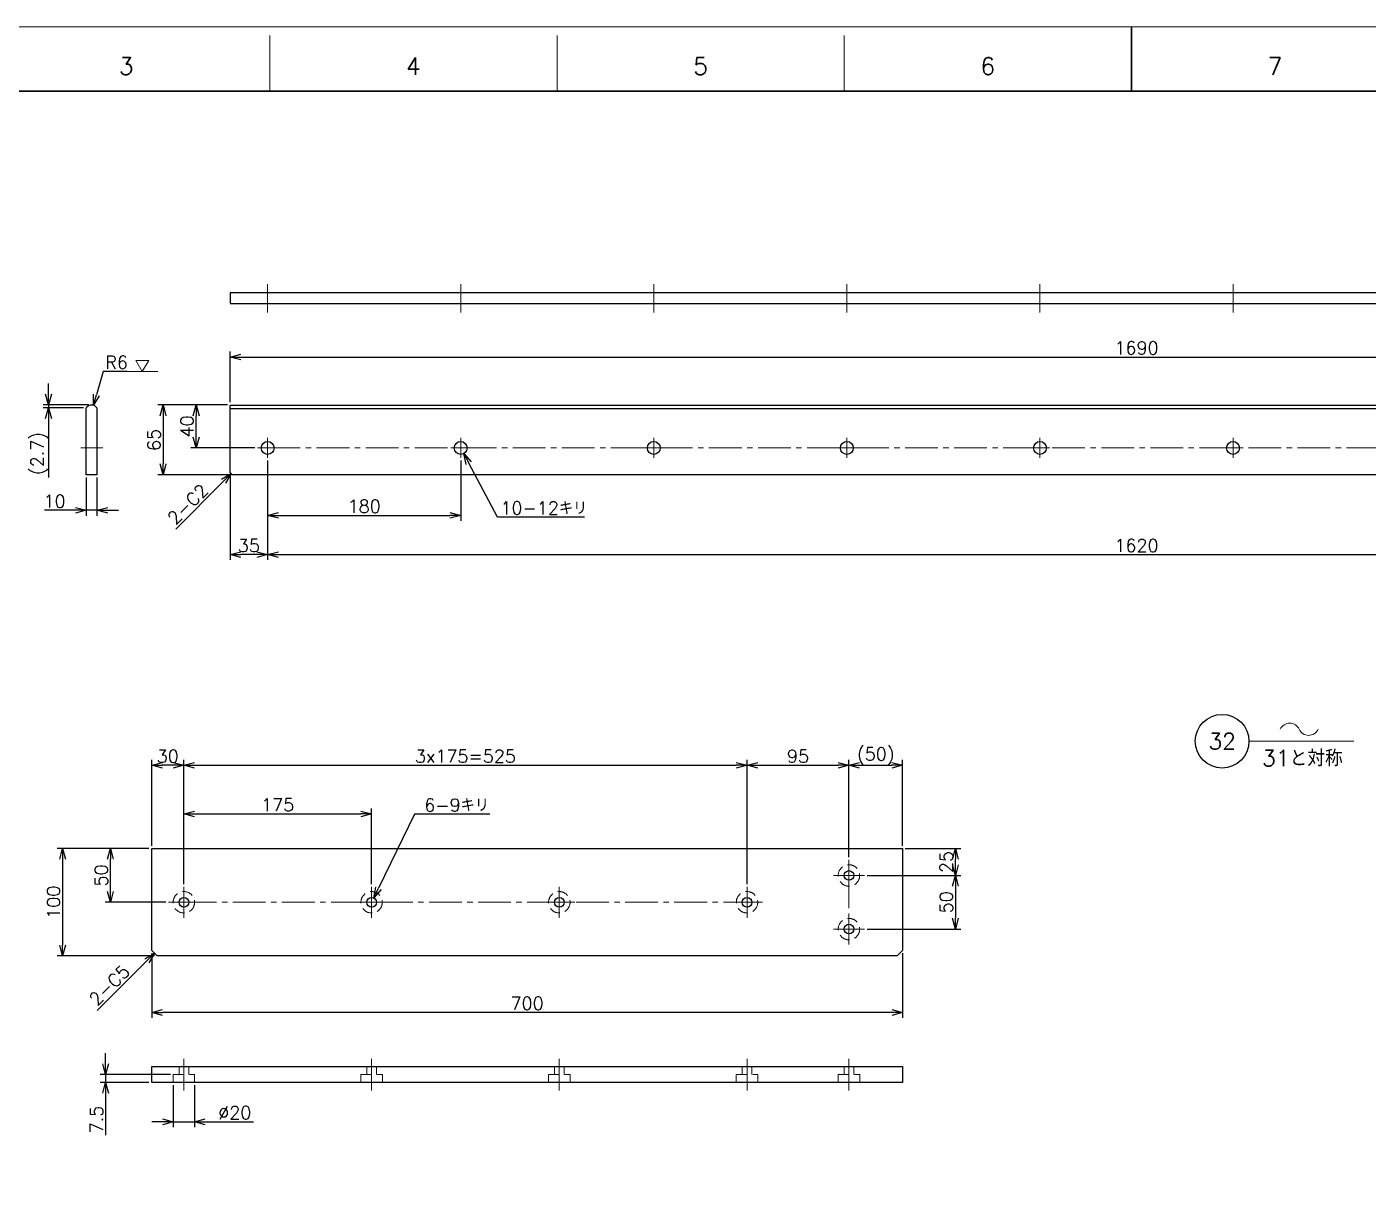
# Model space of a CAD drawing. Header units: millimetres. Extents: x 0 to 6647, y -19 to 2332.
# Drawn here: x 678 to 1929, y 1257 to 2332 of the extents above; entities that cross this region are included whole.
import ezdxf
from ezdxf import colors
from ezdxf.entities.mleader import LeaderData, LeaderLine
from ezdxf.enums import TextEntityAlignment as Align
from ezdxf.math import Vec2, Vec3

# ---------------------------------------------------------------- set-up
doc = ezdxf.new("R2010")
doc.units = ezdxf.units.MM
doc.header["$LTSCALE"] = 1.6
doc.header["$PDMODE"] = 99
doc.header["$PDSIZE"] = 1
doc.linetypes.add('CENTER2', pattern=[28.575, 19.05, -3.175, 3.175, -3.175])
doc.linetypes.add('HIDDEN', pattern=[9.525, 6.35, -3.175])
for name, color, linetype, lineweight in [('04_HIDDEN', 2, 'HIDDEN', 13), ('05_CENTER', 4, 'CENTER2', 13), ('08_DIM', 3, 'Continuous', 13), ('90_FRAME', 5, 'Continuous', 35)]:
    doc.layers.add(name, color=color, linetype=linetype, lineweight=lineweight)
doc.layers.add('91_BLANK', color=5, linetype='Continuous', lineweight=0, plot=False)
doc.styles.add('KSS_TXT', font='txt.shx', dxfattribs={"bigfont": 'extfont2.shx'})
doc.styles.get("Standard").update_dxf_attribs({"font": 'txt.shx', "bigfont": 'extfont2.shx'})
doc.dimstyles.new('KSS_DIM', dxfattribs={"dimscale": 4, "dimtxt": 3, "dimasz": 2.5, "dimexe": 1.25, "dimexo": 0.625, "dimtad": 1, "dimdsep": 46, "dimtxsty": 'KSS_TXT', "dimblk": 'OPEN30', "dimcen": 0, "dimazin": 2, "dimtfac": 0.75, "dimtmove": 0, "dimatfit": 3, "dimldrblk": 'OPEN30', "dimfxl": 1.25, "dimtolj": 1, "dimarcsym": 0})
doc.dimstyles.new('KSS_DIM$3', dxfattribs={"dimscale": 4, "dimtxt": 3, "dimasz": 2.5, "dimexe": 1.25, "dimexo": 0.625, "dimtad": 1, "dimtih": 1, "dimtoh": 1, "dimdsep": 46, "dimtxsty": 'KSS_TXT', "dimblk": 'OPEN30', "dimcen": 0, "dimazin": 2, "dimtfac": 0.75, "dimtofl": 0, "dimtmove": 0, "dimatfit": 3, "dimldrblk": 'OPEN30', "dimfxl": 1.25, "dimtolj": 1, "dimarcsym": 0})
doc.dimstyles.new('KSS_DIM$4', dxfattribs={"dimscale": 4, "dimtxt": 3, "dimasz": 2.5, "dimexe": 1.25, "dimexo": 0.625, "dimtad": 1, "dimtih": 1, "dimtoh": 1, "dimdsep": 46, "dimtxsty": 'KSS_TXT', "dimblk": 'OPEN30', "dimcen": 0, "dimazin": 2, "dimtfac": 0.75, "dimtofl": 0, "dimtmove": 0, "dimatfit": 3, "dimldrblk": 'OPEN30', "dimfxl": 1.25, "dimtolj": 1, "dimarcsym": 0})

# ---------------------------------------------------------------- blocks, each defined once
blk = doc.blocks.new('_Open30')
at = {"color": 0, "linetype": 'ByBlock', "lineweight": -2}
for p, q in [((-1, 0.27), (0, 0)), ((0, 0), (-1, -0.27)), ((0, 0), (-1, 0))]:
    blk.add_line(p, q, dxfattribs=at)
blk = doc.blocks.new('*D8')
at = {"layer": '08_DIM', "color": 0, "lineweight": -2, "transparency": 16777216}
for p, q in [((867.9, 1981.7), (867.9, 2028.9)), ((2557.9, 1981.7), (2557.9, 2028.9)), ((877.9, 2023.9), (2547.9, 2023.9))]:
    blk.add_line(p, q, dxfattribs=at)
at = {"layer": 'Defpoints', "color": 0, "transparency": 16777216}
for p in [(2557.9, 2023.9), (867.9, 1979.2), (2557.9, 1979.2)]:
    blk.add_point(p, dxfattribs=at)
at = {"layer": '08_DIM', "color": 0, "lineweight": -2, "transparency": 16777216, "xscale": 10, "yscale": 10, "zscale": 10, "rotation": 180}
blk.add_blockref('_Open30', (867.9, 2023.9), dxfattribs=at)
at = {"layer": '08_DIM', "color": 0, "lineweight": -2, "transparency": 16777216, "xscale": 10, "yscale": 10, "zscale": 10}
blk.add_blockref('_Open30', (2557.9, 2023.9), dxfattribs=at)
at = {"layer": '08_DIM', "color": 0, "transparency": 16777216, "insert": (1712.9, 2032.4), "char_height": 12, "attachment_point": 5, "style": 'KSS_TXT'}
blk.add_mtext('\\A1;1690', dxfattribs=at)
blk = doc.blocks.new('*D9')
at = {"layer": '08_DIM', "color": 0, "lineweight": -2, "transparency": 16777216}
for p, q in [((902.9, 1927.3), (902.9, 1871.3)), ((1082.9, 1927.3), (1082.9, 1871.3)), ((912.9, 1876.3), (1072.9, 1876.3))]:
    blk.add_line(p, q, dxfattribs=at)
at = {"layer": 'Defpoints', "color": 0, "transparency": 16777216}
for p in [(902.9, 1929.8), (1082.9, 1929.8), (1082.9, 1876.3)]:
    blk.add_point(p, dxfattribs=at)
at = {"layer": '08_DIM', "color": 0, "lineweight": -2, "transparency": 16777216, "xscale": 10, "yscale": 10, "zscale": 10, "rotation": 180}
blk.add_blockref('_Open30', (902.9, 1876.3), dxfattribs=at)
at = {"layer": '08_DIM', "color": 0, "lineweight": -2, "transparency": 16777216, "xscale": 10, "yscale": 10, "zscale": 10}
blk.add_blockref('_Open30', (1082.9, 1876.3), dxfattribs=at)
at = {"layer": '08_DIM', "color": 0, "transparency": 16777216, "insert": (992.9, 1884.8), "char_height": 12, "attachment_point": 5, "style": 'KSS_TXT'}
blk.add_mtext('\\A1;180', dxfattribs=at)
blk = doc.blocks.new('*D10')
at = {"layer": '08_DIM', "color": 0, "lineweight": -2, "transparency": 16777216}
for p, q in [((902.9, 1927.3), (902.9, 1834.7)), ((867.9, 1913.7), (867.9, 1834.7)), ((892.9, 1839.7), (877.9, 1839.7))]:
    blk.add_line(p, q, dxfattribs=at)
at = {"layer": 'Defpoints', "color": 0, "transparency": 16777216}
for p in [(902.9, 1929.8), (867.9, 1916.2), (867.9, 1839.7)]:
    blk.add_point(p, dxfattribs=at)
at = {"layer": '08_DIM', "color": 0, "lineweight": -2, "transparency": 16777216, "xscale": 10, "yscale": 10, "zscale": 10, "rotation": 180}
blk.add_blockref('_Open30', (867.9, 1839.7), dxfattribs=at)
at = {"layer": '08_DIM', "color": 0, "lineweight": -2, "transparency": 16777216, "xscale": 10, "yscale": 10, "zscale": 10}
blk.add_blockref('_Open30', (902.9, 1839.7), dxfattribs=at)
at = {"layer": '08_DIM', "color": 0, "transparency": 16777216, "insert": (885.4, 1848.2), "char_height": 12, "attachment_point": 5, "style": 'KSS_TXT'}
blk.add_mtext('\\A1;35', dxfattribs=at)
blk = doc.blocks.new('*D11')
at = {"layer": '08_DIM', "color": 0, "lineweight": -2, "transparency": 16777216}
for p, q in [((902.9, 1927.3), (902.9, 1834.7)), ((2522.9, 1927.3), (2522.9, 1834.7)), ((912.9, 1839.7), (2512.9, 1839.7))]:
    blk.add_line(p, q, dxfattribs=at)
at = {"layer": 'Defpoints', "color": 0, "transparency": 16777216}
for p in [(902.9, 1929.8), (2522.9, 1929.8), (2522.9, 1839.7)]:
    blk.add_point(p, dxfattribs=at)
at = {"layer": '08_DIM', "color": 0, "lineweight": -2, "transparency": 16777216, "xscale": 10, "yscale": 10, "zscale": 10, "rotation": 180}
blk.add_blockref('_Open30', (902.9, 1839.7), dxfattribs=at)
at = {"layer": '08_DIM', "color": 0, "lineweight": -2, "transparency": 16777216, "xscale": 10, "yscale": 10, "zscale": 10}
blk.add_blockref('_Open30', (2522.9, 1839.7), dxfattribs=at)
at = {"layer": '08_DIM', "color": 0, "transparency": 16777216, "insert": (1712.9, 1848.2), "char_height": 12, "attachment_point": 5, "style": 'KSS_TXT'}
blk.add_mtext('\\A1;1620', dxfattribs=at)
blk = doc.blocks.new('*D13')
at = {"layer": '08_DIM', "color": 0, "lineweight": -2, "transparency": 16777216}
for p, q in [((865.4, 1979.2), (831.3, 1979.2)), ((836.3, 1949.2), (836.3, 1969.2)), ((891, 1939.2), (831.3, 1939.2))]:
    blk.add_line(p, q, dxfattribs=at)
at = {"layer": 'Defpoints', "color": 0, "transparency": 16777216}
for p in [(836.3, 1979.2), (867.9, 1979.2), (893.5, 1939.2)]:
    blk.add_point(p, dxfattribs=at)
at = {"layer": '08_DIM', "color": 0, "lineweight": -2, "transparency": 16777216, "xscale": 10, "yscale": 10, "zscale": 10}
for p, rotation in [((836.3, 1979.2), 90), ((836.3, 1939.2), 270)]:
    blk.add_blockref('_Open30', p, dxfattribs=dict(at, rotation=rotation))
at = {"layer": '08_DIM', "color": 0, "transparency": 16777216, "insert": (827.8, 1959.2), "char_height": 12, "attachment_point": 5, "rotation": 90, "style": 'KSS_TXT'}
blk.add_mtext('\\A1;40', dxfattribs=at)
blk = doc.blocks.new('*D14')
at = {"layer": '08_DIM', "color": 0, "lineweight": -2, "transparency": 16777216}
for p, q in [((865.4, 1979.2), (800.4, 1979.2)), ((805.4, 1969.2), (805.4, 1924.2)), ((867.4, 1914.2), (800.4, 1914.2))]:
    blk.add_line(p, q, dxfattribs=at)
at = {"layer": 'Defpoints', "color": 0, "transparency": 16777216}
for p in [(867.9, 1979.2), (805.4, 1914.2), (869.9, 1914.2)]:
    blk.add_point(p, dxfattribs=at)
at = {"layer": '08_DIM', "color": 0, "lineweight": -2, "transparency": 16777216, "xscale": 10, "yscale": 10, "zscale": 10}
for p, rotation in [((805.4, 1979.2), 90), ((805.4, 1914.2), 270)]:
    blk.add_blockref('_Open30', p, dxfattribs=dict(at, rotation=rotation))
at = {"layer": '08_DIM', "color": 0, "transparency": 16777216, "insert": (796.9, 1946.7), "char_height": 12, "attachment_point": 5, "rotation": 90, "style": 'KSS_TXT'}
blk.add_mtext('\\A1;65', dxfattribs=at)
blk = doc.blocks.new('*D15')
at = {"layer": '08_DIM', "color": 0, "lineweight": -2, "transparency": 16777216}
for p, q in [((733.8, 1911.7), (733.8, 1876)), ((743.8, 1911.7), (743.8, 1876)), ((723.8, 1881), (694.8, 1881)), ((743.8, 1881), (733.8, 1881)), ((753.8, 1881), (763.8, 1881))]:
    blk.add_line(p, q, dxfattribs=at)
at = {"layer": 'Defpoints', "color": 0, "transparency": 16777216}
for p in [(733.8, 1914.2), (743.8, 1914.2), (733.8, 1881)]:
    blk.add_point(p, dxfattribs=at)
at = {"layer": '08_DIM', "color": 0, "lineweight": -2, "transparency": 16777216, "xscale": 10, "yscale": 10, "zscale": 10}
blk.add_blockref('_Open30', (733.8, 1881), dxfattribs=at)
at = {"layer": '08_DIM', "color": 0, "lineweight": -2, "transparency": 16777216, "xscale": 10, "yscale": 10, "zscale": 10, "rotation": 180}
blk.add_blockref('_Open30', (743.8, 1881), dxfattribs=at)
at = {"layer": '08_DIM', "color": 0, "transparency": 16777216, "insert": (704.3, 1889.5), "char_height": 12, "attachment_point": 5, "style": 'KSS_TXT'}
blk.add_mtext('\\A1;10', dxfattribs=at)
blk = doc.blocks.new('*D16')
at = {"layer": '08_DIM', "color": 0, "lineweight": -2, "transparency": 16777216}
for p, q in [((698.6, 1989.2), (698.6, 1999.2)), ((736.3, 1979.2), (693.6, 1979.2)), ((731.3, 1976.5), (693.6, 1976.5)), ((698.6, 1979.2), (698.6, 1976.5)), ((698.6, 1966.5), (698.6, 1911.5))]:
    blk.add_line(p, q, dxfattribs=at)
at = {"layer": 'Defpoints', "color": 0, "transparency": 16777216}
for p in [(698.6, 1976.5), (733.8, 1976.5), (738.8, 1979.2)]:
    blk.add_point(p, dxfattribs=at)
at = {"layer": '08_DIM', "color": 0, "lineweight": -2, "transparency": 16777216, "xscale": 10, "yscale": 10, "zscale": 10}
for p, rotation in [((698.6, 1979.2), 270), ((698.6, 1976.5), 90)]:
    blk.add_blockref('_Open30', p, dxfattribs=dict(at, rotation=rotation))
at = {"layer": '08_DIM', "color": 0, "transparency": 16777216, "insert": (690.1, 1934), "char_height": 12, "attachment_point": 5, "rotation": 90, "style": 'KSS_TXT'}
blk.add_mtext('\\A1;(2.7)', dxfattribs=at)
blk = doc.blocks.new('*D17')
at = {"layer": '08_DIM', "color": 0, "lineweight": -2, "transparency": 16777216}
for p, q in [((749.6, 2010.4), (743.3, 1988.5)), ((772.1, 2010.4), (749.6, 2010.4))]:
    blk.add_line(p, q, dxfattribs=at)
at = {"layer": 'Defpoints', "color": 0, "transparency": 16777216}
for p in [(740.5, 1978.9), (738.8, 1973.2)]:
    blk.add_point(p, dxfattribs=at)
at = {"layer": '08_DIM', "color": 0, "lineweight": -2, "transparency": 16777216, "xscale": 10, "yscale": 10, "zscale": 10, "rotation": 253.8783527437753}
blk.add_blockref('_Open30', (740.5, 1978.9), dxfattribs=at)
at = {"layer": '08_DIM', "color": 0, "transparency": 16777216, "insert": (762.1, 2018.9), "char_height": 12, "attachment_point": 5, "style": 'KSS_TXT'}
blk.add_mtext('\\A1;R6', dxfattribs=at)
blk = doc.blocks.new('*D18')
at = {"layer": '08_DIM', "color": 0, "lineweight": -2, "transparency": 16777216}
for p, q in [((1117.1, 1874.6), (1090.4, 1925)), ((1198.2, 1874.6), (1117.1, 1874.6))]:
    blk.add_line(p, q, dxfattribs=at)
at = {"layer": 'Defpoints', "color": 0, "transparency": 16777216}
for p in [(1080.1, 1944.5), (1085.7, 1933.9)]:
    blk.add_point(p, dxfattribs=at)
at = {"layer": '08_DIM', "color": 0, "lineweight": -2, "transparency": 16777216, "xscale": 10, "yscale": 10, "zscale": 10, "rotation": 117.9571922328855}
blk.add_blockref('_Open30', (1085.7, 1933.9), dxfattribs=at)
at = {"layer": '08_DIM', "color": 0, "transparency": 16777216, "insert": (1160.4, 1883.1), "char_height": 12, "attachment_point": 5, "style": 'KSS_TXT'}
blk.add_mtext('\\A1;10-12キリ', dxfattribs=at)
blk = doc.blocks.new('*D19')
at = {"layer": '08_DIM', "color": 0, "lineweight": -2, "transparency": 16777216}
for p, q in [((792.3, 1565.7), (751.3, 1565.7)), ((756.3, 1525.7), (756.3, 1555.7)), ((807.9, 1515.7), (751.3, 1515.7))]:
    blk.add_line(p, q, dxfattribs=at)
at = {"layer": 'Defpoints', "color": 0, "transparency": 16777216}
for p in [(756.3, 1565.7), (794.8, 1565.7), (810.4, 1515.7)]:
    blk.add_point(p, dxfattribs=at)
at = {"layer": '08_DIM', "color": 0, "lineweight": -2, "transparency": 16777216, "xscale": 10, "yscale": 10, "zscale": 10}
for p, rotation in [((756.3, 1565.7), 90), ((756.3, 1515.7), 270)]:
    blk.add_blockref('_Open30', p, dxfattribs=dict(at, rotation=rotation))
at = {"layer": '08_DIM', "color": 0, "transparency": 16777216, "insert": (747.8, 1540.7), "char_height": 12, "attachment_point": 5, "rotation": 90, "style": 'KSS_TXT'}
blk.add_mtext('\\A1;50', dxfattribs=at)
blk = doc.blocks.new('*D20')
at = {"layer": '08_DIM', "color": 0, "lineweight": -2, "transparency": 16777216}
for p, q in [((792.3, 1565.7), (706.8, 1565.7)), ((711.8, 1555.7), (711.8, 1475.7)), ((797.3, 1465.7), (706.8, 1465.7))]:
    blk.add_line(p, q, dxfattribs=at)
at = {"layer": 'Defpoints', "color": 0, "transparency": 16777216}
for p in [(794.8, 1565.7), (711.8, 1465.7), (799.8, 1465.7)]:
    blk.add_point(p, dxfattribs=at)
at = {"layer": '08_DIM', "color": 0, "lineweight": -2, "transparency": 16777216, "xscale": 10, "yscale": 10, "zscale": 10}
for p, rotation in [((711.8, 1565.7), 90), ((711.8, 1465.7), 270)]:
    blk.add_blockref('_Open30', p, dxfattribs=dict(at, rotation=rotation))
at = {"layer": '08_DIM', "color": 0, "transparency": 16777216, "insert": (703.3, 1515.7), "char_height": 12, "attachment_point": 5, "rotation": 90, "style": 'KSS_TXT'}
blk.add_mtext('\\A1;100', dxfattribs=at)
blk = doc.blocks.new('*D21')
at = {"layer": '08_DIM', "color": 0, "lineweight": -2, "transparency": 16777216}
for p, q in [((794.8, 1568.2), (794.8, 1648.3)), ((814.8, 1643.3), (804.8, 1643.3)), ((824.8, 1532.6), (824.8, 1648.3))]:
    blk.add_line(p, q, dxfattribs=at)
at = {"layer": 'Defpoints', "color": 0, "transparency": 16777216}
for p in [(794.8, 1643.3), (794.8, 1565.7), (824.8, 1530.1)]:
    blk.add_point(p, dxfattribs=at)
at = {"layer": '08_DIM', "color": 0, "lineweight": -2, "transparency": 16777216, "xscale": 10, "yscale": 10, "zscale": 10, "rotation": 180}
blk.add_blockref('_Open30', (794.8, 1643.3), dxfattribs=at)
at = {"layer": '08_DIM', "color": 0, "lineweight": -2, "transparency": 16777216, "xscale": 10, "yscale": 10, "zscale": 10}
blk.add_blockref('_Open30', (824.8, 1643.3), dxfattribs=at)
at = {"layer": '08_DIM', "color": 0, "transparency": 16777216, "insert": (809.8, 1651.8), "char_height": 12, "attachment_point": 5, "style": 'KSS_TXT'}
blk.add_mtext('\\A1;30', dxfattribs=at)
blk = doc.blocks.new('*D22')
at = {"layer": '08_DIM', "color": 0, "lineweight": -2, "transparency": 16777216}
for p, q in [((824.8, 1532.6), (824.8, 1648.3)), ((834.8, 1643.3), (1339.8, 1643.3)), ((1349.8, 1532.6), (1349.8, 1648.3))]:
    blk.add_line(p, q, dxfattribs=at)
at = {"layer": 'Defpoints', "color": 0, "transparency": 16777216}
for p in [(1349.8, 1643.3), (824.8, 1530.1), (1349.8, 1530.1)]:
    blk.add_point(p, dxfattribs=at)
at = {"layer": '08_DIM', "color": 0, "lineweight": -2, "transparency": 16777216, "xscale": 10, "yscale": 10, "zscale": 10, "rotation": 180}
blk.add_blockref('_Open30', (824.8, 1643.3), dxfattribs=at)
at = {"layer": '08_DIM', "color": 0, "lineweight": -2, "transparency": 16777216, "xscale": 10, "yscale": 10, "zscale": 10}
blk.add_blockref('_Open30', (1349.8, 1643.3), dxfattribs=at)
at = {"layer": '08_DIM', "color": 0, "transparency": 16777216, "insert": (1087.3, 1651.8), "char_height": 12, "attachment_point": 5, "style": 'KSS_TXT'}
blk.add_mtext('\\A1;3x175=525', dxfattribs=at)
blk = doc.blocks.new('*D23')
at = {"layer": '08_DIM', "color": 0, "lineweight": -2, "transparency": 16777216}
for p, q in [((824.8, 1532.6), (824.8, 1603)), ((999.8, 1532.6), (999.8, 1603)), ((834.8, 1598), (989.8, 1598))]:
    blk.add_line(p, q, dxfattribs=at)
at = {"layer": 'Defpoints', "color": 0, "transparency": 16777216}
for p in [(999.8, 1598), (824.8, 1530.1), (999.8, 1530.1)]:
    blk.add_point(p, dxfattribs=at)
at = {"layer": '08_DIM', "color": 0, "lineweight": -2, "transparency": 16777216, "xscale": 10, "yscale": 10, "zscale": 10, "rotation": 180}
blk.add_blockref('_Open30', (824.8, 1598), dxfattribs=at)
at = {"layer": '08_DIM', "color": 0, "lineweight": -2, "transparency": 16777216, "xscale": 10, "yscale": 10, "zscale": 10}
blk.add_blockref('_Open30', (999.8, 1598), dxfattribs=at)
at = {"layer": '08_DIM', "color": 0, "transparency": 16777216, "insert": (912.3, 1606.5), "char_height": 12, "attachment_point": 5, "style": 'KSS_TXT'}
blk.add_mtext('\\A1;175', dxfattribs=at)
blk = doc.blocks.new('*D24')
at = {"layer": '08_DIM', "color": 0, "lineweight": -2, "transparency": 16777216}
for p, q in [((1349.8, 1532.6), (1349.8, 1648.3)), ((1359.8, 1643.3), (1434.8, 1643.3)), ((1444.8, 1557.6), (1444.8, 1648.3))]:
    blk.add_line(p, q, dxfattribs=at)
at = {"layer": 'Defpoints', "color": 0, "transparency": 16777216}
for p in [(1444.8, 1643.3), (1444.8, 1555.1), (1349.8, 1530.1)]:
    blk.add_point(p, dxfattribs=at)
at = {"layer": '08_DIM', "color": 0, "lineweight": -2, "transparency": 16777216, "xscale": 10, "yscale": 10, "zscale": 10, "rotation": 180}
blk.add_blockref('_Open30', (1349.8, 1643.3), dxfattribs=at)
at = {"layer": '08_DIM', "color": 0, "lineweight": -2, "transparency": 16777216, "xscale": 10, "yscale": 10, "zscale": 10}
blk.add_blockref('_Open30', (1444.8, 1643.3), dxfattribs=at)
at = {"layer": '08_DIM', "color": 0, "transparency": 16777216, "insert": (1397.3, 1651.8), "char_height": 12, "attachment_point": 5, "style": 'KSS_TXT'}
blk.add_mtext('\\A1;95', dxfattribs=at)
blk = doc.blocks.new('*D25')
at = {"layer": '08_DIM', "color": 0, "lineweight": -2, "transparency": 16777216}
for p, q in [((1444.8, 1557.6), (1444.8, 1648.3)), ((1454.8, 1643.3), (1484.8, 1643.3)), ((1494.8, 1568.2), (1494.8, 1648.3))]:
    blk.add_line(p, q, dxfattribs=at)
at = {"layer": 'Defpoints', "color": 0, "transparency": 16777216}
for p in [(1494.8, 1643.3), (1494.8, 1565.7), (1444.8, 1555.1)]:
    blk.add_point(p, dxfattribs=at)
at = {"layer": '08_DIM', "color": 0, "lineweight": -2, "transparency": 16777216, "xscale": 10, "yscale": 10, "zscale": 10, "rotation": 180}
blk.add_blockref('_Open30', (1444.8, 1643.3), dxfattribs=at)
at = {"layer": '08_DIM', "color": 0, "lineweight": -2, "transparency": 16777216, "xscale": 10, "yscale": 10, "zscale": 10}
blk.add_blockref('_Open30', (1494.8, 1643.3), dxfattribs=at)
at = {"layer": '08_DIM', "color": 0, "transparency": 16777216, "insert": (1469.8, 1651.8), "char_height": 12, "attachment_point": 5, "style": 'KSS_TXT'}
blk.add_mtext('\\A1;(50)', dxfattribs=at)
blk = doc.blocks.new('*D26')
at = {"layer": '08_DIM', "color": 0, "lineweight": -2, "transparency": 16777216}
for p, q in [((794.8, 1468.2), (794.8, 1407.9)), ((1494.8, 1468.2), (1494.8, 1407.9)), ((1484.8, 1412.9), (804.8, 1412.9))]:
    blk.add_line(p, q, dxfattribs=at)
at = {"layer": 'Defpoints', "color": 0, "transparency": 16777216}
for p in [(794.8, 1470.7), (1494.8, 1470.7), (794.8, 1412.9)]:
    blk.add_point(p, dxfattribs=at)
at = {"layer": '08_DIM', "color": 0, "lineweight": -2, "transparency": 16777216, "xscale": 10, "yscale": 10, "zscale": 10, "rotation": 180}
blk.add_blockref('_Open30', (794.8, 1412.9), dxfattribs=at)
at = {"layer": '08_DIM', "color": 0, "lineweight": -2, "transparency": 16777216, "xscale": 10, "yscale": 10, "zscale": 10}
blk.add_blockref('_Open30', (1494.8, 1412.9), dxfattribs=at)
at = {"layer": '08_DIM', "color": 0, "transparency": 16777216, "insert": (1144.8, 1421.4), "char_height": 12, "attachment_point": 5, "style": 'KSS_TXT'}
blk.add_mtext('\\A1;700', dxfattribs=at)
blk = doc.blocks.new('*D27')
at = {"layer": '08_DIM', "color": 0, "lineweight": -2, "transparency": 16777216}
for p, q in [((1497.3, 1565.7), (1549.1, 1565.7)), ((1544.1, 1550.7), (1544.1, 1555.7)), ((1461.8, 1540.7), (1549.1, 1540.7))]:
    blk.add_line(p, q, dxfattribs=at)
at = {"layer": 'Defpoints', "color": 0, "transparency": 16777216}
for p in [(1494.8, 1565.7), (1544.1, 1565.7), (1459.3, 1540.7)]:
    blk.add_point(p, dxfattribs=at)
at = {"layer": '08_DIM', "color": 0, "lineweight": -2, "transparency": 16777216, "xscale": 10, "yscale": 10, "zscale": 10}
for p, rotation in [((1544.1, 1565.7), 90), ((1544.1, 1540.7), 270)]:
    blk.add_blockref('_Open30', p, dxfattribs=dict(at, rotation=rotation))
at = {"layer": '08_DIM', "color": 0, "transparency": 16777216, "insert": (1535.6, 1553.2), "char_height": 12, "attachment_point": 5, "rotation": 90, "style": 'KSS_TXT'}
blk.add_mtext('\\A1;25', dxfattribs=at)
blk = doc.blocks.new('*D28')
at = {"layer": '08_DIM', "color": 0, "lineweight": -2, "transparency": 16777216}
for p, q in [((1461.8, 1540.7), (1549.1, 1540.7)), ((1544.1, 1530.7), (1544.1, 1500.7)), ((1461.8, 1490.7), (1549.1, 1490.7))]:
    blk.add_line(p, q, dxfattribs=at)
at = {"layer": 'Defpoints', "color": 0, "transparency": 16777216}
for p in [(1459.3, 1540.7), (1459.3, 1490.7), (1544.1, 1490.7)]:
    blk.add_point(p, dxfattribs=at)
at = {"layer": '08_DIM', "color": 0, "lineweight": -2, "transparency": 16777216, "xscale": 10, "yscale": 10, "zscale": 10}
for p, rotation in [((1544.1, 1540.7), 90), ((1544.1, 1490.7), 270)]:
    blk.add_blockref('_Open30', p, dxfattribs=dict(at, rotation=rotation))
at = {"layer": '08_DIM', "color": 0, "transparency": 16777216, "insert": (1535.6, 1515.7), "char_height": 12, "attachment_point": 5, "rotation": 90, "style": 'KSS_TXT'}
blk.add_mtext('\\A1;50', dxfattribs=at)
blk = doc.blocks.new('*D29')
at = {"layer": '08_DIM', "color": 0, "lineweight": -2, "transparency": 16777216}
for p, q in [((814.8, 1345.1), (814.8, 1306)), ((834.8, 1345.1), (834.8, 1306)), ((804.8, 1311), (794.8, 1311)), ((814.8, 1311), (834.8, 1311)), ((844.8, 1311), (889.8, 1311))]:
    blk.add_line(p, q, dxfattribs=at)
at = {"layer": 'Defpoints', "color": 0, "transparency": 16777216}
for p in [(814.8, 1347.6), (834.8, 1347.6), (834.8, 1311)]:
    blk.add_point(p, dxfattribs=at)
at = {"layer": '08_DIM', "color": 0, "lineweight": -2, "transparency": 16777216, "xscale": 10, "yscale": 10, "zscale": 10}
blk.add_blockref('_Open30', (814.8, 1311), dxfattribs=at)
at = {"layer": '08_DIM', "color": 0, "lineweight": -2, "transparency": 16777216, "xscale": 10, "yscale": 10, "zscale": 10, "rotation": 180}
blk.add_blockref('_Open30', (834.8, 1311), dxfattribs=at)
at = {"layer": '08_DIM', "color": 0, "transparency": 16777216, "insert": (872.3, 1319.5), "char_height": 12, "attachment_point": 5, "style": 'KSS_TXT'}
blk.add_mtext('\\A1;%%C20', dxfattribs=at)
blk = doc.blocks.new('*D30')
at = {"layer": '08_DIM', "color": 0, "lineweight": -2, "transparency": 16777216}
for p, q in [((751.9, 1365.1), (751.9, 1375.1)), ((812.3, 1355.1), (746.9, 1355.1)), ((751.9, 1355.1), (751.9, 1347.6)), ((792.3, 1347.6), (746.9, 1347.6)), ((751.9, 1337.6), (751.9, 1298.6))]:
    blk.add_line(p, q, dxfattribs=at)
at = {"layer": 'Defpoints', "color": 0, "transparency": 16777216}
for p in [(814.8, 1355.1), (751.9, 1347.6), (794.8, 1347.6)]:
    blk.add_point(p, dxfattribs=at)
at = {"layer": '08_DIM', "color": 0, "lineweight": -2, "transparency": 16777216, "xscale": 10, "yscale": 10, "zscale": 10}
for p, rotation in [((751.9, 1355.1), 270), ((751.9, 1347.6), 90)]:
    blk.add_blockref('_Open30', p, dxfattribs=dict(at, rotation=rotation))
at = {"layer": '08_DIM', "color": 0, "transparency": 16777216, "insert": (743.4, 1313.1), "char_height": 12, "attachment_point": 5, "rotation": 90, "style": 'KSS_TXT'}
blk.add_mtext('\\A1;7.5', dxfattribs=at)
blk = doc.blocks.new('*D31')
at = {"layer": '08_DIM', "color": 0, "lineweight": -2, "transparency": 16777216}
for p, q in [((1039.8, 1597.7), (1006.2, 1528.7)), ((1109.9, 1597.7), (1039.8, 1597.7))]:
    blk.add_line(p, q, dxfattribs=at)
at = {"layer": 'Defpoints', "color": 0, "transparency": 16777216}
for p in [(1001.8, 1519.7), (997.9, 1511.6)]:
    blk.add_point(p, dxfattribs=at)
at = {"layer": '08_DIM', "color": 0, "lineweight": -2, "transparency": 16777216, "xscale": 10, "yscale": 10, "zscale": 10, "rotation": 244.0164366393972}
blk.add_blockref('_Open30', (1001.8, 1519.7), dxfattribs=at)
at = {"layer": '08_DIM', "color": 0, "transparency": 16777216, "insert": (1079.1, 1606.2), "char_height": 12, "attachment_point": 5, "style": 'KSS_TXT'}
blk.add_mtext('\\A1;6-9キリ', dxfattribs=at)
blk = doc.blocks.new('*D32')
at = {"layer": '08_DIM', "color": 0, "lineweight": -2, "transparency": 16777216}
blk.add_line((790.3, 1461.1), (744.1, 1414.9), dxfattribs=at)
at = {"layer": 'Defpoints', "color": 0, "transparency": 16777216}
for p in [(797.3, 1468.2), (702.5, 1373.3), (702.5, 1373.3)]:
    blk.add_point(p, dxfattribs=at)
at = {"layer": '08_DIM', "color": 0, "lineweight": -2, "transparency": 16777216, "xscale": 10, "yscale": 10, "zscale": 10, "rotation": 45}
blk.add_blockref('_Open30', (797.3, 1468.2), dxfattribs=at)
at = {"layer": '08_DIM', "color": 0, "transparency": 16777216, "insert": (755.4, 1438.3), "char_height": 12, "attachment_point": 5, "rotation": 45, "style": 'KSS_TXT'}
blk.add_mtext('\\A1;2-C5', dxfattribs=at)
blk = doc.blocks.new('*D33')
at = {"layer": '08_DIM', "color": 0, "lineweight": -2, "transparency": 16777216}
blk.add_line((861.8, 1908.1), (817.2, 1863.5), dxfattribs=at)
at = {"layer": 'Defpoints', "color": 0, "transparency": 16777216}
for p in [(868.9, 1915.2), (800.2, 1846.5), (800.2, 1846.5)]:
    blk.add_point(p, dxfattribs=at)
at = {"layer": '08_DIM', "color": 0, "lineweight": -2, "transparency": 16777216, "xscale": 10, "yscale": 10, "zscale": 10, "rotation": 44.9999999999999}
blk.add_blockref('_Open30', (868.9, 1915.2), dxfattribs=at)
at = {"layer": '08_DIM', "color": 0, "transparency": 16777216, "insert": (828.5, 1886.8), "char_height": 12, "attachment_point": 5, "rotation": 45, "style": 'KSS_TXT'}
blk.add_mtext('\\A1;2-C2', dxfattribs=at)
blk = doc.blocks.new('AM_BALLOON1')
at = {"transparency": 16777216}
blk.add_circle((0, 0), 5, dxfattribs=at)
blk.add_attdef('B_NUMBER', text='', height=3, dxfattribs=at).set_placement((0, 0), align=Align.MIDDLE_CENTER)
blk = doc.blocks.new('_OPEN')
at = {"color": 0, "linetype": 'ByBlock'}
for p, q in [((-1, 0.17), (0, 0)), ((0, 0), (-1, -0.17)), ((0, 0), (-1, 0))]:
    blk.add_line(p, q, dxfattribs=at)
blk = doc.blocks.new('p1ba05')
for centre, start, end in [((-2.95, 0.29), 24.2276, 155.5758), ((0, 1.62), 204.2276, 335.5758)]:
    blk.add_arc(centre, 1.62, start, end)
blk = doc.blocks.new('p1ba01')
for p, q in [((0, 0), (-1.5, 2.6)), ((-1.5, 2.6), (1.5, 2.6)), ((1.5, 2.6), (0, 0))]:
    blk.add_line(p, q)

msp = doc.modelspace()

# ---------------------------------------------------------------- linework, layer by layer
at = {"color": 3}
msp.add_line((867.881, 1975.78), (2557.881, 1975.78), dxfattribs=at)
at = {"color": 0}
for points in [[(867.881, 2073.722), (2557.881, 2073.722), (2557.881, 2083.722), (867.881, 2083.722)], [(867.881, 1979.166), (2557.881, 1979.166), (2557.881, 1916.166), (2555.881, 1914.166), (869.881, 1914.166), (867.881, 1916.166)], [(794.836, 1362.605), (1494.836, 1362.605), (1494.836, 1347.605), (794.836, 1347.605)]]:
    msp.add_lwpolyline(points, close=True, dxfattribs=at)
for points in [[(743.827, 1976.488), (743.827, 1914.172), (733.827, 1914.171), (733.827, 1976.488)], [(794.836, 1565.653), (1494.836, 1565.653)], [(1494.836, 1565.653), (1494.836, 1565.653), (1494.836, 1470.653), (1489.836, 1465.653), (799.836, 1465.653), (794.836, 1470.653), (794.836, 1565.653)]]:
    msp.add_lwpolyline(points, dxfattribs=at)
for centre, radius in [((902.881, 1939.166), 6), ((1082.881, 1939.166), 6), ((1262.881, 1939.166), 6), ((1442.881, 1939.166), 6), ((1622.881, 1939.166), 6), ((1802.881, 1939.166), 6), ((1444.836, 1540.653), 4.5), ((824.836, 1515.653), 4.5), ((999.836, 1515.653), 4.5), ((1174.836, 1515.653), 4.5), ((1349.836, 1515.653), 4.5), ((1444.836, 1490.653), 4.5)]:
    msp.add_circle(centre, radius, dxfattribs=at)
msp.add_arc((738.827, 1973.172), 6, 33.55767, 146.445762, dxfattribs=at)
at = {"layer": '04_HIDDEN'}
for p, q in [((814.836, 1355.105), (834.836, 1355.105)), ((814.836, 1347.605), (814.836, 1355.105)), ((820.336, 1355.105), (820.336, 1362.605)), ((829.336, 1355.105), (829.336, 1362.605)), ((834.836, 1355.105), (834.836, 1347.605)), ((989.836, 1355.105), (1009.836, 1355.105)), ((989.836, 1347.605), (989.836, 1355.105)), ((995.336, 1355.105), (995.336, 1362.605)), ((1004.336, 1355.105), (1004.336, 1362.605)), ((1009.836, 1355.105), (1009.836, 1347.605)), ((1164.836, 1355.105), (1184.836, 1355.105)), ((1164.836, 1347.605), (1164.836, 1355.105)), ((1170.336, 1355.105), (1170.336, 1362.605)), ((1179.336, 1355.105), (1179.336, 1362.605)), ((1184.836, 1355.105), (1184.836, 1347.605)), ((1339.836, 1355.105), (1359.836, 1355.105)), ((1339.836, 1347.605), (1339.836, 1355.105)), ((1345.336, 1355.105), (1345.336, 1362.605)), ((1354.336, 1355.105), (1354.336, 1362.605)), ((1359.836, 1355.105), (1359.836, 1347.605)), ((1434.836, 1355.105), (1454.836, 1355.105)), ((1434.836, 1347.605), (1434.836, 1355.105)), ((1440.336, 1355.105), (1440.336, 1362.605)), ((1449.336, 1355.105), (1449.336, 1362.605)), ((1454.836, 1355.105), (1454.836, 1347.605))]:
    msp.add_line(p, q, dxfattribs=at)
for centre in [(1444.836, 1540.653), (824.836, 1515.653), (999.836, 1515.653), (1174.836, 1515.653), (1349.836, 1515.653), (1444.836, 1490.653)]:
    msp.add_circle(centre, 10, dxfattribs=at)
at = {"layer": '05_CENTER'}
for p, q in [((902.881, 2091.961), (902.881, 2065.482)), ((1082.881, 2091.961), (1082.881, 2065.482)), ((1262.881, 2091.961), (1262.881, 2065.482)), ((1442.881, 2091.961), (1442.881, 2065.482)), ((1622.881, 2091.961), (1622.881, 2065.482)), ((1802.881, 2091.961), (1802.881, 2065.482)), ((728.691, 1939.166), (749.133, 1939.166)), ((893.54, 1939.166), (912.222, 1939.166)), ((902.881, 1929.825), (902.881, 1948.507)), ((902.881, 1939.166), (2522.881, 1939.166)), ((1073.54, 1939.166), (1092.222, 1939.166)), ((1082.881, 1929.825), (1082.881, 1948.507)), ((1253.54, 1939.166), (1272.222, 1939.166)), ((1262.881, 1929.825), (1262.881, 1948.507)), ((1433.54, 1939.166), (1452.222, 1939.166)), ((1442.881, 1929.825), (1442.881, 1948.507)), ((1613.54, 1939.166), (1632.222, 1939.166)), ((1622.881, 1929.825), (1622.881, 1948.507)), ((1812.222, 1939.166), (1793.54, 1939.166)), ((1802.881, 1929.825), (1802.881, 1948.507)), ((1444.836, 1526.215), (1444.836, 1555.092)), ((1459.275, 1540.653), (1430.397, 1540.653)), ((1444.836, 1540.653), (1444.836, 1490.653)), ((824.836, 1501.215), (824.836, 1530.092)), ((999.836, 1501.215), (999.836, 1530.092)), ((1174.836, 1501.215), (1174.836, 1530.092)), ((1349.836, 1501.215), (1349.836, 1530.092)), ((839.275, 1515.653), (810.397, 1515.653)), ((824.836, 1515.653), (1349.836, 1515.653)), ((1014.275, 1515.653), (985.397, 1515.653)), ((1189.275, 1515.653), (1160.397, 1515.653)), ((1364.275, 1515.653), (1335.397, 1515.653)), ((1444.836, 1476.215), (1444.836, 1505.092)), ((1459.275, 1490.653), (1430.397, 1490.653)), ((824.836, 1340.283), (824.836, 1369.59)), ((999.836, 1340.283), (999.836, 1369.59)), ((1174.836, 1340.283), (1174.836, 1369.59)), ((1349.836, 1340.283), (1349.836, 1369.59)), ((1444.836, 1340.283), (1444.836, 1369.59))]:
    msp.add_line(p, q, dxfattribs=at)
at = {"layer": '08_DIM'}
for p, q in [((772.084, 2010.387), (800.461, 2010.387)), ((1817.773, 1665.704), (1915.379, 1665.704))]:
    msp.add_line(p, q, dxfattribs=at)
at = {"layer": '90_FRAME'}
msp.add_line((1708.17, 2331.679), (1708.17, 2271.831), dxfattribs=at)
at = {"layer": '90_FRAME', "color": 4, "lineweight": 13}
for p, q in [((904.969, 2271.831), (904.969, 2323.679)), ((1172.702, 2271.831), (1172.702, 2323.679)), ((1440.436, 2271.831), (1440.436, 2323.679))]:
    msp.add_line(p, q, dxfattribs=at)
at = {"layer": '90_FRAME'}
msp.add_lwpolyline([(155.384, 51.616), (3260.956, 51.616), (3260.956, 2271.831), (155.384, 2271.831)], close=True, dxfattribs=at)
at = {"layer": '91_BLANK'}
msp.add_lwpolyline([(0, 0), (3312.803, 0), (3312.803, 2331.679), (0, 2331.679)], close=True, dxfattribs=at)

# ---------------------------------------------------------------- block references
at = {"layer": '08_DIM'}
for name, p, xscale, yscale, zscale in [('p1ba01', (785.998, 2010.387), 4, 4, 4), ('p1ba05', (1873.423, 1671.175), 6, 6, 6)]:
    msp.add_blockref(name, p, dxfattribs=dict(at, xscale=xscale, yscale=yscale, zscale=zscale))

# ---------------------------------------------------------------- texts
at = {"layer": '08_DIM', "style": 'KSS_TXT'}
msp.add_text('31と対称', height=15, dxfattribs=at).set_placement((1829.907, 1642.443))
at = {"layer": '90_FRAME', "color": 0, "lineweight": 13, "style": 'KSS_TXT'}
for s, p in [('3', (771.102, 2282.158)), ('4', (1038.836, 2282.158)), ('5', (1306.569, 2282.158)), ('6', (1574.303, 2282.158)), ('7', (1842.036, 2282.158))]:
    msp.add_text(s, height=16, dxfattribs=at).set_placement(p, align=Align.BOTTOM_CENTER)

# ---------------------------------------------------------------- dimensions: what is measured, and where the dimension line sits
at = {"layer": '08_DIM'}
for base, p1, p2, picture, middle in [((2557.881, 2023.885), (867.881, 1979.166), (2557.881, 1979.166), '*D8', (1712.881, 2032.385)), ((867.881, 1839.692), (902.881, 1929.825), (867.881, 1916.166), '*D10', (885.381, 1848.192)), ((1082.881, 1876.321), (902.881, 1929.825), (1082.881, 1929.825), '*D9', (992.881, 1884.821)), ((2522.881, 1839.692), (902.881, 1929.825), (2522.881, 1929.825), '*D11', (1712.881, 1848.192)), ((733.827, 1881.032), (743.827, 1914.172), (733.827, 1914.171), '*D15', (704.327, 1889.532)), ((794.836, 1643.282), (824.836, 1530.092), (794.836, 1565.653), '*D21', (809.836, 1651.782)), ((1444.836, 1643.282), (1349.836, 1530.092), (1444.836, 1555.092), '*D24', (1397.336, 1651.782)), ((999.836, 1597.951), (824.836, 1530.092), (999.836, 1530.092), '*D23', (912.336, 1606.451)), ((794.836, 1412.934), (1494.836, 1470.653), (794.836, 1470.653), '*D26', (1144.836, 1421.434))]:
    dim = msp.add_linear_dim(base=base, p1=p1, p2=p2, dimstyle='KSS_DIM', override={"dimarcsym": 1}, dxfattribs=at)
    dim.commit()
    dim.dimension.update_dxf_attribs({"geometry": picture, "text_midpoint": middle})
dim = msp.add_radius_dim(center=(738.827, 1973.172), mpoint=(740.493, 1978.936), dimstyle='KSS_DIM$4', override={"dimpost": 'R<>', "dimarcsym": 1}, dxfattribs=at)
dim.commit()
dim.dimension.update_dxf_attribs({"geometry": '*D17', "text_midpoint": (762.084, 2010.387), "dimtype": 164})
dim = msp.add_linear_dim(base=(698.631, 1976.488), p1=(738.827, 1979.172), p2=(733.827, 1976.488), angle=90, text='(2.7)', dimstyle='KSS_DIM', override={"dimarcsym": 1}, dxfattribs=at)
dim.commit()
dim.dimension.update_dxf_attribs({"geometry": '*D16', "text_midpoint": (690.131, 1933.988)})
for base, p1, p2, picture, middle in [((805.435, 1914.166), (867.881, 1979.166), (869.881, 1914.166), '*D14', (796.935, 1946.666)), ((836.346, 1979.166), (893.54, 1939.166), (867.881, 1979.166), '*D13', (827.846, 1959.166)), ((711.766, 1465.653), (794.836, 1565.653), (799.836, 1465.653), '*D20', (703.266, 1515.653)), ((756.303, 1565.653), (810.397, 1515.653), (794.836, 1565.653), '*D19', (747.803, 1540.653)), ((1544.09, 1565.653), (1459.275, 1540.653), (1494.836, 1565.653), '*D27', (1535.59, 1553.153)), ((1544.09, 1490.653), (1459.275, 1540.653), (1459.275, 1490.653), '*D28', (1535.59, 1515.653)), ((751.902, 1347.605), (814.836, 1355.105), (794.836, 1347.605), '*D30', (743.402, 1313.105))]:
    dim = msp.add_linear_dim(base=base, p1=p1, p2=p2, angle=90, dimstyle='KSS_DIM', override={"dimarcsym": 1}, dxfattribs=at)
    dim.commit()
    dim.dimension.update_dxf_attribs({"geometry": picture, "text_midpoint": middle})
for p1, p2, text, picture, middle in [((1080.068, 1944.465), (1085.694, 1933.866), '10-<>キリ', '*D18', (1160.427, 1874.643)), ((997.865, 1511.608), (1001.808, 1519.699), '6-<>キリ', '*D31', (1079.134, 1597.722))]:
    dim = msp.add_diameter_dim_2p(p1=p1, p2=p2, text=text, dimstyle='KSS_DIM$3', override={"dimpost": '<>', "dimtix": 1, "dimarcsym": 1}, dxfattribs=at)
    dim.commit()
    dim.dimension.update_dxf_attribs({"geometry": picture, "text_midpoint": middle, "dimtype": 163})
dim = msp.add_aligned_dim(p1=(868.881, 1915.166), p2=(800.17, 1846.455), distance=0, text='2-C2', dimstyle='KSS_DIM', override={"dimse1": 1, "dimse2": 1, "dimsd2": 1, "dimarcsym": 1}, dxfattribs=at)
dim.commit()
dim.dimension.update_dxf_attribs({"geometry": '*D33', "text_midpoint": (828.515, 1886.821)})
for base, p1, p2, text, picture, middle in [((1349.836, 1643.282), (824.836, 1530.092), (1349.836, 1530.092), '3x175=<>', '*D22', (1087.336, 1651.782)), ((1494.836, 1643.282), (1444.836, 1555.092), (1494.836, 1565.653), '(<>)', '*D25', (1469.836, 1651.782)), ((834.836, 1310.957), (814.836, 1347.605), (834.836, 1347.605), '%%C<>', '*D29', (872.336, 1319.457))]:
    dim = msp.add_linear_dim(base=base, p1=p1, p2=p2, text=text, dimstyle='KSS_DIM', override={"dimarcsym": 1}, dxfattribs=at)
    dim.commit()
    dim.dimension.update_dxf_attribs({"geometry": picture, "text_midpoint": middle})
dim = msp.add_linear_dim(base=(702.515, 1373.332), p1=(797.336, 1468.153), p2=(702.515, 1373.332), angle=225, text='2-C5', dimstyle='KSS_DIM', override={"dimse1": 1, "dimse2": 1, "dimsd2": 1, "dimarcsym": 1}, dxfattribs=at)
dim.commit()
dim.dimension.update_dxf_attribs({"geometry": '*D32', "text_midpoint": (761.433, 1432.251), "dimtype": 161})

# ---------------------------------------------------------------- leaders
ml = msp.add_multileader_block('Standard', dxfattribs=at)
ml.set_content('AM_BALLOON1', color=256, scale=5)
ml.set_attribute('B_NUMBER', '30', width=0)
ml.set_leader_properties(color=256, linetype='ByLayer', lineweight=-1)
ml.set_arrow_properties(name='OPEN')
ml.build(insert=Vec2(0, 0))
ml.multileader.update_dxf_attribs({"leader_type": 0, "has_dogleg": 0, "text_right_attachment_type": 6, "dogleg_length": 0, "arrow_head_size": 10, "scale": 2.5, "block_connection_type": 1})
ctx = ml.context
ctx.base_point, ctx.scale, ctx.char_height, ctx.arrow_head_size, ctx.landing_gap_size, ctx.plane_origin = Vec3(4196.306, 2090.668), 2.5, 20, 10, 10, Vec3(4196.306, 2090.668)
ctx.right_attachment, ctx.attachment_type = 6, 1
notes = []
notes.append((ctx, [(0, (0, 0, 0), (0, 0), (1, 0), 1, [])]))
ctx.block.insert = Vec3(4196.306, 2090.668)
ml = msp.add_multileader_block('Standard', dxfattribs=at)
ml.set_content('AM_BALLOON1', color=256, scale=5)
ml.set_attribute('B_NUMBER', '31', width=0)
ml.set_leader_properties(color=256, linetype='ByLayer', lineweight=-1)
ml.set_arrow_properties(name='OPEN')
ml.build(insert=Vec2(0, 0))
ml.multileader.update_dxf_attribs({"leader_type": 0, "has_dogleg": 0, "text_right_attachment_type": 6, "dogleg_length": 0, "arrow_head_size": 10, "scale": 2.5, "block_connection_type": 1})
ctx = ml.context
ctx.base_point, ctx.scale, ctx.char_height, ctx.arrow_head_size, ctx.landing_gap_size, ctx.plane_origin = Vec3(4196.306, 1677.87), 2.5, 20, 10, 10, Vec3(4196.306, 1677.87)
ctx.right_attachment, ctx.attachment_type = 6, 1
notes.append((ctx, [(0, (0, 0, 0), (0, 0), (1, 0), 1, [])]))
ctx.block.insert = Vec3(4196.306, 1677.87)
ml = msp.add_multileader_block('Standard', dxfattribs=at)
ml.set_content('AM_BALLOON1', color=256, scale=5)
ml.set_attribute('B_NUMBER', '32', width=0)
ml.set_leader_properties(color=256, linetype='ByLayer', lineweight=-1)
ml.set_arrow_properties(name='OPEN')
ml.build(insert=Vec2(0, 0))
ml.multileader.update_dxf_attribs({"leader_type": 0, "has_dogleg": 0, "text_right_attachment_type": 6, "dogleg_length": 0, "arrow_head_size": 10, "scale": 2.5, "block_connection_type": 1})
ctx = ml.context
ctx.base_point, ctx.scale, ctx.char_height, ctx.arrow_head_size, ctx.landing_gap_size, ctx.plane_origin = Vec3(5534.94, 1677.87), 2.5, 20, 10, 10, Vec3(5534.94, 1677.87)
ctx.right_attachment, ctx.attachment_type = 6, 1
notes.append((ctx, [(0, (0, 0, 0), (0, 0), (1, 0), 1, [])]))
ctx.block.insert = Vec3(5534.94, 1677.87)
ml = msp.add_multileader_block('Standard', dxfattribs=at)
ml.set_content('AM_BALLOON1', color=256, scale=5)
ml.set_attribute('B_NUMBER', '32', width=0)
ml.set_leader_properties(color=256, linetype='ByLayer', lineweight=-1)
ml.set_arrow_properties(name='OPEN')
ml.build(insert=Vec2(0, 0))
ml.multileader.update_dxf_attribs({"leader_type": 0, "has_dogleg": 0, "text_right_attachment_type": 6, "dogleg_length": 0, "arrow_head_size": 10, "scale": 2.5, "block_connection_type": 1})
ctx = ml.context
ctx.base_point, ctx.scale, ctx.char_height, ctx.arrow_head_size, ctx.landing_gap_size, ctx.plane_origin = Vec3(1792.738, 1665.737), 2.5, 20, 10, 10, Vec3(1792.738, 1665.737)
ctx.right_attachment, ctx.attachment_type = 6, 1
notes.append((ctx, [(0, (0, 0, 0), (0, 0), (1, 0), 1, [])]))
ctx.block.insert = Vec3(1792.738, 1665.737)
for ctx, leaders in notes:
    for number, flags, end, landing, length, lines in leaders:
        leader = LeaderData()
        leader.index, (leader.has_last_leader_line, leader.has_dogleg_vector, leader.attachment_direction) = number, flags
        leader.last_leader_point, leader.dogleg_vector, leader.dogleg_length = Vec3(end), Vec3(landing), length
        for number, points, colour, breaks in lines:
            line = LeaderLine()
            line.index, line.vertices, line.color, line.breaks = number, Vec3.list(points), colors.encode_raw_color(colour), breaks
            leader.lines.append(line)
        ctx.leaders.append(leader)

doc.saveas('drawing.dxf')
